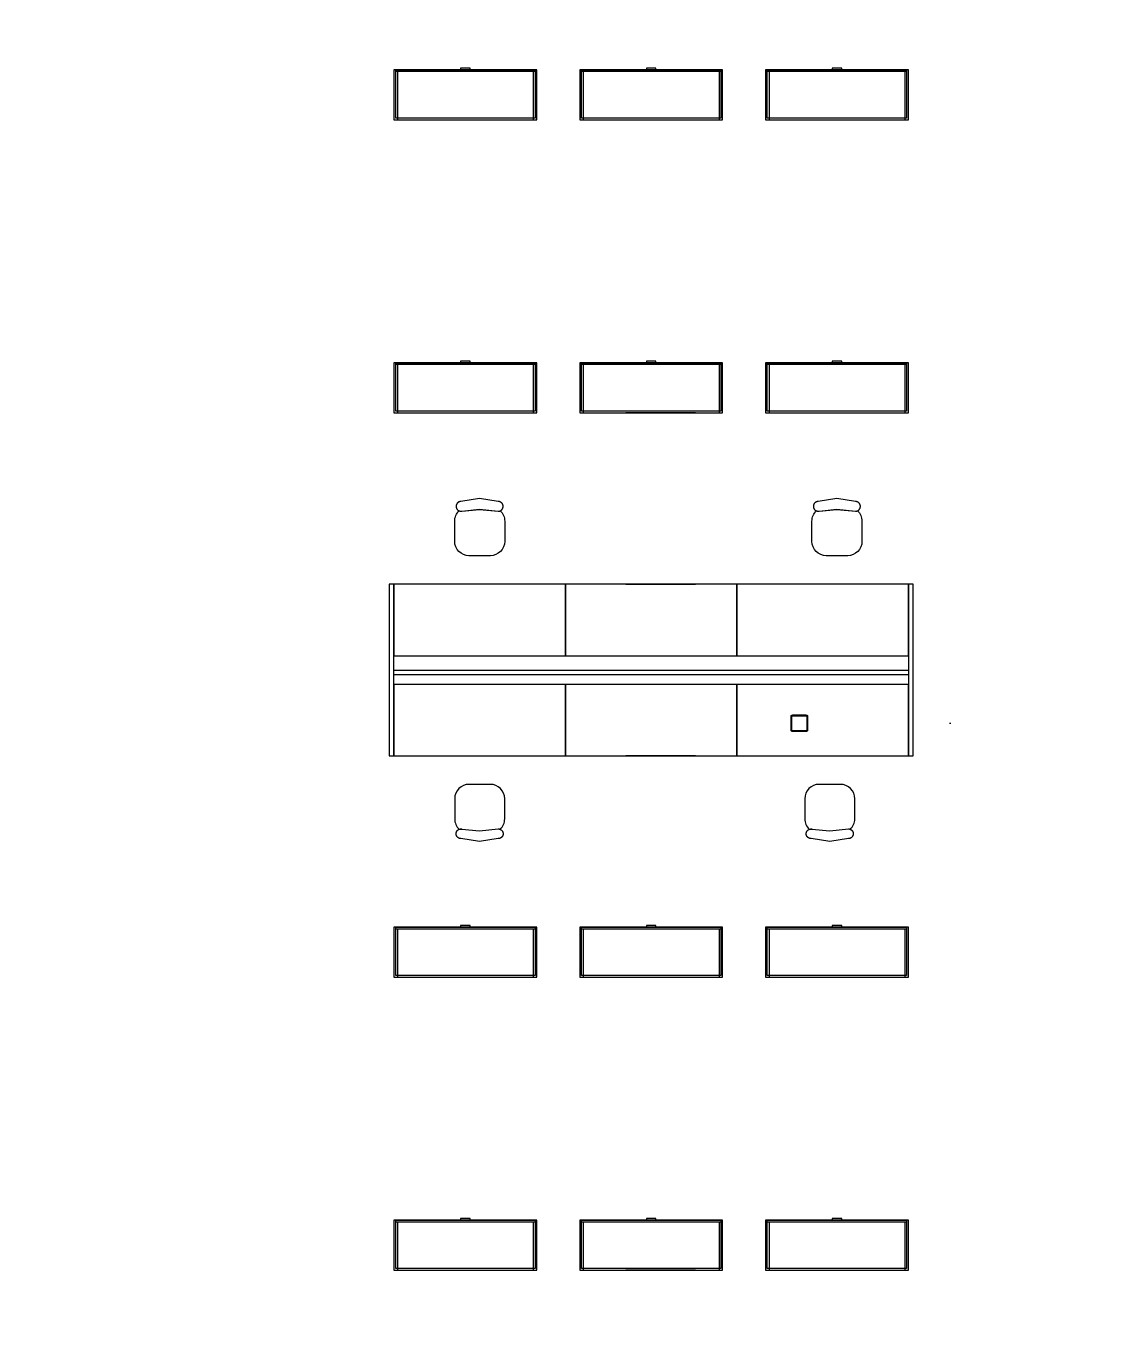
# Model space of a CAD drawing. Header units: millimetres. Extents: x 626570 to 643256, y 6233 to 11343.
# Drawn here: x 627633 to 628086, y 9670 to 10221 of the extents above; entities that cross this region are included whole.
import ezdxf

# ---------------------------------------------------------------- set-up
doc = ezdxf.new("R2010")
doc.units = ezdxf.units.MM
doc.header["$LTSCALE"] = 4000
doc.header["$MEASUREMENT"] = 0
doc.linetypes.add('DASHDOT', pattern=[1, 0.5, -0.25, 0, -0.25])
for name, color, linetype in [('2012-201_FURNITURE', 4, 'CONTINUOUS'), ('MASTERFOUNDATION_1', 4, 'DASHDOT'), ('MASTERFOUNDATION_25', 7, 'CONTINUOUS')]:
    doc.layers.add(name, color=color, linetype=linetype)

msp = doc.modelspace()

# ---------------------------------------------------------------- linework, layer by layer
at = {"layer": '2012-201_FURNITURE', "linetype": 'Continuous'}
for p, q in [((627848.06, 10202), (627789.18, 10202)), ((627789.93, 10202), (627789.93, 10181.62)), ((627847.31, 10202), (627847.31, 10181.62)), ((627926.58, 10202), (627867.69, 10202)), ((627868.45, 10202), (627868.45, 10181.62)), ((627925.82, 10202), (627925.82, 10181.62)), ((628005.09, 10202), (627946.21, 10202)), ((627946.96, 10202), (627946.96, 10181.62)), ((628004.34, 10202), (628004.34, 10181.62)), ((627848.06, 10078.19), (627789.18, 10078.19)), ((627789.93, 10078.19), (627789.93, 10057.81)), ((627847.31, 10078.19), (627847.31, 10057.81)), ((627926.58, 10078.19), (627867.69, 10078.19)), ((627868.45, 10078.19), (627868.45, 10057.81)), ((627925.82, 10078.19), (627925.82, 10057.81)), ((628005.09, 10078.19), (627946.21, 10078.19)), ((627946.96, 10078.19), (627946.96, 10057.81)), ((628004.34, 10078.19), (628004.34, 10057.81)), ((627848.06, 9839.63), (627789.18, 9839.63)), ((627789.93, 9839.63), (627789.93, 9819.25)), ((627847.31, 9839.63), (627847.31, 9819.25)), ((627926.58, 9839.63), (627867.69, 9839.63)), ((627868.45, 9839.63), (627868.45, 9819.25)), ((627925.82, 9839.63), (627925.82, 9819.25)), ((628005.09, 9839.63), (627946.21, 9839.63)), ((627946.96, 9839.63), (627946.96, 9819.25)), ((628004.34, 9839.63), (628004.34, 9819.25)), ((627848.06, 9715.82), (627789.18, 9715.82)), ((627789.93, 9715.82), (627789.93, 9695.43)), ((627847.31, 9715.82), (627847.31, 9695.43)), ((627926.58, 9715.82), (627867.69, 9715.82)), ((627868.45, 9715.82), (627868.45, 9695.43)), ((627925.82, 9715.82), (627925.82, 9695.43)), ((628005.09, 9715.82), (627946.21, 9715.82)), ((627946.96, 9715.82), (627946.96, 9695.43)), ((628004.34, 9715.82), (628004.34, 9695.43))]:
    msp.add_line(p, q, dxfattribs=at)
at = {"layer": '2012-201_FURNITURE', "linetype": 'Continuous', "flags": 128}
for points in [[(627848.82, 10202.76), (627788.42, 10202.76), (627788.42, 10181.62), (627848.82, 10181.62), (627848.82, 10202.76)], [(627848.06, 10202.76), (627848.06, 10182.37), (627789.18, 10182.37), (627789.18, 10202.76), (627848.06, 10202.76)], [(627820.63, 10202.76), (627820.63, 10203.51), (627816.61, 10203.51), (627816.61, 10202.76), (627820.63, 10202.76)], [(627927.33, 10202.76), (627866.94, 10202.76), (627866.94, 10181.62), (627927.33, 10181.62), (627927.33, 10202.76)], [(627926.58, 10202.76), (627926.58, 10182.37), (627867.69, 10182.37), (627867.69, 10202.76), (627926.58, 10202.76)], [(627886.4, 10202.76), (627915.93, 10202.76), (627886.4, 10202.76)], [(627899.15, 10202.76), (627899.15, 10203.51), (627895.12, 10203.51), (627895.12, 10202.76), (627899.15, 10202.76)], [(628005.85, 10202.76), (627945.45, 10202.76), (627945.45, 10181.62), (628005.85, 10181.62), (628005.85, 10202.76)], [(628005.09, 10202.76), (628005.09, 10182.37), (627946.21, 10182.37), (627946.21, 10202.76), (628005.09, 10202.76)], [(627977.66, 10202.76), (627977.66, 10203.51), (627973.64, 10203.51), (627973.64, 10202.76), (627977.66, 10202.76)], [(627848.82, 10078.95), (627788.42, 10078.95), (627788.42, 10057.81), (627848.82, 10057.81), (627848.82, 10078.95)], [(627848.06, 10078.95), (627848.06, 10058.56), (627789.18, 10058.56), (627789.18, 10078.95), (627848.06, 10078.95)], [(627820.63, 10078.95), (627820.63, 10079.7), (627816.61, 10079.7), (627816.61, 10078.95), (627820.63, 10078.95)], [(627927.33, 10078.95), (627866.94, 10078.95), (627866.94, 10057.81), (627927.33, 10057.81), (627927.33, 10078.95)], [(627926.58, 10078.95), (627926.58, 10058.56), (627867.69, 10058.56), (627867.69, 10078.95), (627926.58, 10078.95)], [(627899.15, 10078.95), (627899.15, 10079.7), (627895.12, 10079.7), (627895.12, 10078.95), (627899.15, 10078.95)], [(628005.85, 10078.95), (627945.45, 10078.95), (627945.45, 10057.81), (628005.85, 10057.81), (628005.85, 10078.95)], [(628005.09, 10078.95), (628005.09, 10058.56), (627946.21, 10058.56), (627946.21, 10078.95), (628005.09, 10078.95)], [(627977.66, 10078.95), (627977.66, 10079.7), (627973.64, 10079.7), (627973.64, 10078.95), (627977.66, 10078.95)], [(627886.4, 10057.81), (627915.93, 10057.81), (627886.4, 10057.81)], [(627824.63, 10021.57), (627824.61, 10021.57), (627824.61, 10021.57), (627816.72, 10020.32), (627816.72, 10020.32), (627816.65, 10020.32), (627816.58, 10020.31), (627816.5, 10020.31), (627816.43, 10020.3), (627816.36, 10020.29), (627816.29, 10020.27), (627816.22, 10020.25), (627816.15, 10020.24), (627816.08, 10020.21), (627816.01, 10020.19), (627815.94, 10020.16), (627815.94, 10020.16), (627815.88, 10020.13), (627815.81, 10020.1), (627815.75, 10020.07), (627815.69, 10020.03), (627815.62, 10019.99), (627815.56, 10019.95), (627815.5, 10019.91), (627815.45, 10019.87), (627815.39, 10019.82), (627815.34, 10019.77), (627815.29, 10019.72), (627815.24, 10019.67), (627815.19, 10019.61), (627815.14, 10019.56), (627815.1, 10019.5), (627815.05, 10019.44), (627815.01, 10019.38), (627814.98, 10019.32), (627814.94, 10019.25), (627814.91, 10019.19), (627814.87, 10019.12), (627814.85, 10019.06), (627814.85, 10019.06), (627814.82, 10018.99), (627814.8, 10018.92), (627814.77, 10018.85), (627814.75, 10018.78), (627814.74, 10018.71), (627814.72, 10018.64), (627814.71, 10018.57), (627814.7, 10018.49), (627814.7, 10018.42), (627814.69, 10018.35), (627814.69, 10018.28), (627814.69, 10018.2), (627814.7, 10018.13), (627814.7, 10018.06), (627814.71, 10017.98), (627814.72, 10017.91), (627814.74, 10017.84), (627814.75, 10017.77), (627814.77, 10017.7), (627814.8, 10017.63), (627814.82, 10017.56), (627814.85, 10017.49), (627814.85, 10017.49), (627814.87, 10017.43), (627814.91, 10017.36), (627814.94, 10017.3), (627814.98, 10017.23), (627815.01, 10017.17), (627815.05, 10017.11), (627815.1, 10017.05), (627815.14, 10016.99), (627815.19, 10016.94), (627815.24, 10016.88), (627815.29, 10016.83), (627815.34, 10016.78), (627815.39, 10016.73), (627815.45, 10016.68), (627815.5, 10016.64), (627815.56, 10016.6), (627815.62, 10016.56), (627815.69, 10016.52), (627815.75, 10016.48), (627815.81, 10016.45), (627815.88, 10016.42), (627815.94, 10016.39), (627816.05, 10016.36), (627816.15, 10016.33), (627816.26, 10016.31), (627816.36, 10016.29), (627816.47, 10016.28), (627816.58, 10016.27), (627816.68, 10016.26), (627816.79, 10016.26), (627816.9, 10016.26), (627817, 10016.26), (627817.11, 10016.27), (627817.11, 10016.27), (627824.63, 10017), (627832.54, 10016.23), (627832.54, 10016.23), (627832.61, 10016.23), (627832.68, 10016.24), (627832.76, 10016.24), (627832.83, 10016.25), (627832.9, 10016.26), (627832.97, 10016.28), (627833.04, 10016.3), (627833.11, 10016.31), (627833.18, 10016.34), (627833.25, 10016.36), (627833.32, 10016.39), (627833.32, 10016.39), (627833.38, 10016.42), (627833.45, 10016.45), (627833.51, 10016.48), (627833.58, 10016.52), (627833.64, 10016.56), (627833.7, 10016.6), (627833.76, 10016.64), (627833.81, 10016.68), (627833.87, 10016.73), (627833.92, 10016.78), (627833.98, 10016.83), (627834.03, 10016.88), (627834.07, 10016.94), (627834.12, 10016.99), (627834.17, 10017.05), (627834.21, 10017.11), (627834.25, 10017.17), (627834.29, 10017.23), (627834.32, 10017.3), (627834.36, 10017.36), (627834.39, 10017.43), (627834.42, 10017.49), (627834.42, 10017.49), (627834.44, 10017.56), (627834.47, 10017.63), (627834.49, 10017.7), (627834.51, 10017.77), (627834.52, 10017.84), (627834.54, 10017.91), (627834.55, 10017.98), (627834.56, 10018.06), (627834.56, 10018.13), (627834.57, 10018.2), (627834.57, 10018.28), (627834.57, 10018.35), (627834.56, 10018.42), (627834.56, 10018.49), (627834.55, 10018.57), (627834.54, 10018.64), (627834.52, 10018.71), (627834.51, 10018.78), (627834.49, 10018.85), (627834.47, 10018.92), (627834.44, 10018.99), (627834.42, 10019.06), (627834.42, 10019.06), (627834.39, 10019.12), (627834.36, 10019.19), (627834.32, 10019.25), (627834.29, 10019.32), (627834.25, 10019.38), (627834.21, 10019.44), (627834.17, 10019.5), (627834.12, 10019.56), (627834.07, 10019.61), (627834.03, 10019.67), (627833.98, 10019.72), (627833.92, 10019.77), (627833.87, 10019.82), (627833.81, 10019.87), (627833.76, 10019.91), (627833.7, 10019.95), (627833.64, 10019.99), (627833.58, 10020.03), (627833.51, 10020.07), (627833.45, 10020.1), (627833.38, 10020.13), (627833.32, 10020.16), (627833.32, 10020.16), (627833.25, 10020.19), (627833.18, 10020.21), (627833.11, 10020.24), (627833.04, 10020.25), (627832.97, 10020.27), (627832.9, 10020.29), (627832.83, 10020.3), (627832.76, 10020.31), (627832.68, 10020.31), (627832.61, 10020.32), (627832.54, 10020.32), (627832.54, 10020.32), (627824.65, 10021.57), (627824.65, 10021.57), (627824.63, 10021.57)], [(627975.62, 10021.57), (627975.6, 10021.57), (627975.6, 10021.57), (627967.71, 10020.32), (627967.71, 10020.32), (627967.64, 10020.32), (627967.57, 10020.31), (627967.49, 10020.31), (627967.42, 10020.3), (627967.35, 10020.29), (627967.28, 10020.27), (627967.21, 10020.25), (627967.14, 10020.24), (627967.07, 10020.21), (627967, 10020.19), (627966.93, 10020.16), (627966.93, 10020.16), (627966.87, 10020.13), (627966.8, 10020.1), (627966.74, 10020.07), (627966.67, 10020.03), (627966.61, 10019.99), (627966.55, 10019.95), (627966.49, 10019.91), (627966.44, 10019.87), (627966.38, 10019.82), (627966.33, 10019.77), (627966.27, 10019.72), (627966.22, 10019.67), (627966.18, 10019.61), (627966.13, 10019.56), (627966.08, 10019.5), (627966.04, 10019.44), (627966, 10019.38), (627965.96, 10019.32), (627965.93, 10019.25), (627965.89, 10019.19), (627965.86, 10019.12), (627965.83, 10019.06), (627965.83, 10019.06), (627965.81, 10018.99), (627965.78, 10018.92), (627965.76, 10018.85), (627965.74, 10018.78), (627965.73, 10018.71), (627965.71, 10018.64), (627965.7, 10018.57), (627965.69, 10018.49), (627965.69, 10018.42), (627965.68, 10018.35), (627965.68, 10018.28), (627965.68, 10018.2), (627965.69, 10018.13), (627965.69, 10018.06), (627965.7, 10017.98), (627965.71, 10017.91), (627965.73, 10017.84), (627965.74, 10017.77), (627965.76, 10017.7), (627965.78, 10017.63), (627965.81, 10017.56), (627965.83, 10017.49), (627965.83, 10017.49), (627965.86, 10017.43), (627965.89, 10017.36), (627965.93, 10017.3), (627965.96, 10017.23), (627966, 10017.17), (627966.04, 10017.11), (627966.08, 10017.05), (627966.13, 10016.99), (627966.18, 10016.94), (627966.22, 10016.88), (627966.27, 10016.83), (627966.33, 10016.78), (627966.38, 10016.73), (627966.44, 10016.68), (627966.49, 10016.64), (627966.55, 10016.6), (627966.61, 10016.56), (627966.67, 10016.52), (627966.74, 10016.48), (627966.8, 10016.45), (627966.87, 10016.42), (627966.93, 10016.39), (627967.04, 10016.36), (627967.14, 10016.33), (627967.25, 10016.31), (627967.35, 10016.29), (627967.46, 10016.28), (627967.56, 10016.27), (627967.67, 10016.26), (627967.78, 10016.26), (627967.89, 10016.26), (627967.99, 10016.26), (627968.1, 10016.27), (627968.1, 10016.27), (627975.62, 10017), (627983.53, 10016.23), (627983.53, 10016.23), (627983.6, 10016.23), (627983.67, 10016.24), (627983.75, 10016.24), (627983.82, 10016.25), (627983.89, 10016.26), (627983.96, 10016.28), (627984.03, 10016.3), (627984.1, 10016.31), (627984.17, 10016.34), (627984.24, 10016.36), (627984.31, 10016.39), (627984.31, 10016.39), (627984.37, 10016.42), (627984.44, 10016.45), (627984.5, 10016.48), (627984.57, 10016.52), (627984.63, 10016.56), (627984.69, 10016.6), (627984.75, 10016.64), (627984.8, 10016.68), (627984.86, 10016.73), (627984.91, 10016.78), (627984.96, 10016.83), (627984.96, 10016.83), (627985.01, 10016.88), (627985.06, 10016.94), (627985.11, 10016.99), (627985.15, 10017.05), (627985.2, 10017.11), (627985.24, 10017.17), (627985.27, 10017.23), (627985.31, 10017.3), (627985.34, 10017.36), (627985.38, 10017.43), (627985.4, 10017.49), (627985.4, 10017.49), (627985.43, 10017.56), (627985.46, 10017.63), (627985.48, 10017.7), (627985.5, 10017.77), (627985.51, 10017.84), (627985.53, 10017.91), (627985.54, 10017.98), (627985.55, 10018.06), (627985.55, 10018.13), (627985.56, 10018.2), (627985.56, 10018.28), (627985.56, 10018.35), (627985.55, 10018.42), (627985.55, 10018.49), (627985.54, 10018.57), (627985.53, 10018.64), (627985.51, 10018.71), (627985.5, 10018.78), (627985.48, 10018.85), (627985.46, 10018.92), (627985.43, 10018.99), (627985.4, 10019.06), (627985.4, 10019.06), (627985.38, 10019.12), (627985.34, 10019.19), (627985.31, 10019.25), (627985.27, 10019.32), (627985.24, 10019.38), (627985.2, 10019.44), (627985.15, 10019.5), (627985.11, 10019.56), (627985.06, 10019.61), (627985.01, 10019.67), (627984.96, 10019.72), (627984.96, 10019.72), (627984.91, 10019.77), (627984.86, 10019.82), (627984.8, 10019.87), (627984.75, 10019.91), (627984.69, 10019.95), (627984.63, 10019.99), (627984.57, 10020.03), (627984.5, 10020.07), (627984.44, 10020.1), (627984.37, 10020.13), (627984.31, 10020.16), (627984.31, 10020.16), (627984.24, 10020.19), (627984.17, 10020.21), (627984.1, 10020.24), (627984.03, 10020.25), (627983.96, 10020.27), (627983.89, 10020.29), (627983.82, 10020.3), (627983.75, 10020.31), (627983.67, 10020.31), (627983.6, 10020.32), (627983.53, 10020.32), (627983.53, 10020.32), (627975.64, 10021.57), (627975.64, 10021.57), (627975.62, 10021.57)], [(627788.42, 9912.86), (627788.42, 9985.33), (627786.41, 9985.33), (627786.41, 9912.86), (627788.42, 9912.86)], [(627788.42, 9955.14), (627860.9, 9955.14), (627860.9, 9985.33), (627788.42, 9985.33), (627788.42, 9955.14)], [(627860.9, 9955.14), (627933.37, 9955.14), (627933.37, 9985.33), (627860.9, 9985.33), (627860.9, 9955.14)], [(627886.4, 9985.33), (627915.93, 9985.33), (627886.4, 9985.33)], [(627933.37, 9955.14), (628005.85, 9955.14), (628005.85, 9985.33), (627933.37, 9985.33), (627933.37, 9955.14)], [(628005.85, 9985.33), (628005.85, 9912.86), (628007.86, 9912.86), (628007.86, 9985.33), (628005.85, 9985.33)], [(627788.42, 9949.1), (628005.85, 9949.1), (628005.85, 9947.08), (627788.42, 9947.08), (627788.42, 9949.1)], [(627788.42, 9912.86), (627860.9, 9912.86), (627860.9, 9943.06), (627788.42, 9943.06), (627788.42, 9912.86)], [(627860.9, 9912.86), (627933.37, 9912.86), (627933.37, 9943.06), (627860.9, 9943.06), (627860.9, 9912.86)], [(627933.37, 9912.86), (628005.85, 9912.86), (628005.85, 9943.06), (627933.37, 9943.06), (627933.37, 9912.86)], [(627886.4, 9912.86), (627915.93, 9912.86), (627886.4, 9912.86)], [(627824.63, 9876.62), (627824.61, 9876.62), (627824.61, 9876.63), (627816.72, 9877.88), (627816.72, 9877.88), (627816.65, 9877.88), (627816.58, 9877.88), (627816.5, 9877.89), (627816.43, 9877.9), (627816.36, 9877.91), (627816.29, 9877.92), (627816.22, 9877.94), (627816.15, 9877.96), (627816.08, 9877.98), (627816.01, 9878), (627815.94, 9878.03), (627815.94, 9878.03), (627815.88, 9878.06), (627815.81, 9878.09), (627815.75, 9878.13), (627815.69, 9878.16), (627815.62, 9878.2), (627815.56, 9878.24), (627815.5, 9878.28), (627815.45, 9878.33), (627815.39, 9878.37), (627815.34, 9878.42), (627815.29, 9878.47), (627815.24, 9878.53), (627815.19, 9878.58), (627815.14, 9878.64), (627815.1, 9878.69), (627815.05, 9878.75), (627815.01, 9878.81), (627814.98, 9878.88), (627814.94, 9878.94), (627814.91, 9879), (627814.87, 9879.07), (627814.85, 9879.14), (627814.85, 9879.14), (627814.82, 9879.2), (627814.8, 9879.27), (627814.77, 9879.34), (627814.75, 9879.41), (627814.74, 9879.48), (627814.72, 9879.56), (627814.71, 9879.63), (627814.7, 9879.7), (627814.7, 9879.77), (627814.69, 9879.85), (627814.69, 9879.92), (627814.69, 9879.99), (627814.7, 9880.06), (627814.7, 9880.14), (627814.71, 9880.21), (627814.72, 9880.28), (627814.74, 9880.35), (627814.75, 9880.42), (627814.77, 9880.49), (627814.8, 9880.56), (627814.82, 9880.63), (627814.85, 9880.7), (627814.85, 9880.7), (627814.87, 9880.77), (627814.91, 9880.83), (627814.94, 9880.9), (627814.98, 9880.96), (627815.01, 9881.02), (627815.05, 9881.08), (627815.1, 9881.14), (627815.14, 9881.2), (627815.19, 9881.26), (627815.24, 9881.31), (627815.29, 9881.36), (627815.34, 9881.41), (627815.39, 9881.46), (627815.45, 9881.51), (627815.5, 9881.55), (627815.56, 9881.6), (627815.62, 9881.64), (627815.69, 9881.68), (627815.75, 9881.71), (627815.81, 9881.75), (627815.88, 9881.78), (627815.94, 9881.81), (627816.05, 9881.84), (627816.15, 9881.86), (627816.26, 9881.88), (627816.36, 9881.9), (627816.47, 9881.92), (627816.58, 9881.93), (627816.68, 9881.93), (627816.79, 9881.94), (627816.9, 9881.94), (627817, 9881.93), (627817.11, 9881.92), (627817.11, 9881.92), (627824.63, 9881.19), (627832.54, 9881.96), (627832.54, 9881.96), (627832.61, 9881.96), (627832.68, 9881.96), (627832.76, 9881.95), (627832.83, 9881.94), (627832.9, 9881.93), (627832.97, 9881.92), (627833.04, 9881.9), (627833.11, 9881.88), (627833.18, 9881.86), (627833.25, 9881.83), (627833.32, 9881.81), (627833.32, 9881.81), (627833.38, 9881.78), (627833.45, 9881.75), (627833.51, 9881.71), (627833.58, 9881.68), (627833.64, 9881.64), (627833.7, 9881.6), (627833.76, 9881.55), (627833.81, 9881.51), (627833.87, 9881.46), (627833.92, 9881.41), (627833.98, 9881.36), (627834.03, 9881.31), (627834.07, 9881.26), (627834.12, 9881.2), (627834.17, 9881.14), (627834.21, 9881.08), (627834.25, 9881.02), (627834.29, 9880.96), (627834.32, 9880.9), (627834.36, 9880.83), (627834.39, 9880.77), (627834.42, 9880.7), (627834.42, 9880.7), (627834.44, 9880.63), (627834.47, 9880.56), (627834.49, 9880.49), (627834.51, 9880.42), (627834.52, 9880.35), (627834.54, 9880.28), (627834.55, 9880.21), (627834.56, 9880.14), (627834.56, 9880.06), (627834.57, 9879.99), (627834.57, 9879.92), (627834.57, 9879.85), (627834.56, 9879.77), (627834.56, 9879.7), (627834.55, 9879.63), (627834.54, 9879.56), (627834.52, 9879.48), (627834.51, 9879.41), (627834.49, 9879.34), (627834.47, 9879.27), (627834.44, 9879.2), (627834.42, 9879.14), (627834.42, 9879.14), (627834.39, 9879.07), (627834.36, 9879), (627834.32, 9878.94), (627834.29, 9878.88), (627834.25, 9878.81), (627834.21, 9878.75), (627834.17, 9878.69), (627834.12, 9878.64), (627834.07, 9878.58), (627834.03, 9878.53), (627833.98, 9878.47), (627833.92, 9878.42), (627833.87, 9878.37), (627833.81, 9878.33), (627833.76, 9878.28), (627833.7, 9878.24), (627833.64, 9878.2), (627833.58, 9878.16), (627833.51, 9878.13), (627833.45, 9878.09), (627833.38, 9878.06), (627833.32, 9878.03), (627833.32, 9878.03), (627833.25, 9878), (627833.18, 9877.98), (627833.11, 9877.96), (627833.04, 9877.94), (627832.97, 9877.92), (627832.9, 9877.91), (627832.83, 9877.9), (627832.76, 9877.89), (627832.68, 9877.88), (627832.61, 9877.88), (627832.54, 9877.88), (627832.54, 9877.88), (627824.65, 9876.63), (627824.65, 9876.62), (627824.63, 9876.62)], [(627972.6, 9876.62), (627972.58, 9876.62), (627972.58, 9876.63), (627964.69, 9877.88), (627964.69, 9877.88), (627964.62, 9877.88), (627964.55, 9877.88), (627964.47, 9877.89), (627964.4, 9877.9), (627964.33, 9877.91), (627964.26, 9877.92), (627964.19, 9877.94), (627964.12, 9877.96), (627964.05, 9877.98), (627963.98, 9878), (627963.91, 9878.03), (627963.91, 9878.03), (627963.85, 9878.06), (627963.78, 9878.09), (627963.72, 9878.13), (627963.65, 9878.16), (627963.59, 9878.2), (627963.53, 9878.24), (627963.47, 9878.28), (627963.42, 9878.33), (627963.36, 9878.37), (627963.31, 9878.42), (627963.26, 9878.47), (627963.2, 9878.53), (627963.16, 9878.58), (627963.11, 9878.64), (627963.07, 9878.69), (627963.02, 9878.75), (627962.98, 9878.81), (627962.94, 9878.88), (627962.91, 9878.94), (627962.88, 9879), (627962.84, 9879.07), (627962.82, 9879.14), (627962.82, 9879.14), (627962.79, 9879.2), (627962.76, 9879.27), (627962.74, 9879.34), (627962.72, 9879.41), (627962.71, 9879.48), (627962.69, 9879.56), (627962.68, 9879.63), (627962.67, 9879.7), (627962.67, 9879.77), (627962.66, 9879.85), (627962.66, 9879.92), (627962.66, 9879.99), (627962.67, 9880.06), (627962.67, 9880.14), (627962.68, 9880.21), (627962.69, 9880.28), (627962.71, 9880.35), (627962.72, 9880.42), (627962.74, 9880.49), (627962.76, 9880.56), (627962.79, 9880.63), (627962.82, 9880.7), (627962.82, 9880.7), (627962.84, 9880.77), (627962.88, 9880.83), (627962.91, 9880.9), (627962.94, 9880.96), (627962.98, 9881.02), (627963.02, 9881.08), (627963.07, 9881.14), (627963.11, 9881.2), (627963.16, 9881.26), (627963.2, 9881.31), (627963.26, 9881.36), (627963.31, 9881.41), (627963.36, 9881.46), (627963.42, 9881.51), (627963.47, 9881.55), (627963.53, 9881.6), (627963.59, 9881.64), (627963.65, 9881.68), (627963.72, 9881.71), (627963.78, 9881.75), (627963.85, 9881.78), (627963.91, 9881.81), (627964.02, 9881.84), (627964.12, 9881.86), (627964.23, 9881.88), (627964.33, 9881.9), (627964.44, 9881.92), (627964.54, 9881.93), (627964.65, 9881.93), (627964.76, 9881.94), (627964.87, 9881.94), (627964.97, 9881.93), (627965.08, 9881.92), (627965.08, 9881.92), (627972.6, 9881.19), (627980.51, 9881.96), (627980.51, 9881.96), (627980.58, 9881.96), (627980.65, 9881.96), (627980.73, 9881.95), (627980.8, 9881.94), (627980.87, 9881.93), (627980.94, 9881.92), (627981.01, 9881.9), (627981.08, 9881.88), (627981.15, 9881.86), (627981.22, 9881.83), (627981.29, 9881.81), (627981.29, 9881.81), (627981.35, 9881.78), (627981.42, 9881.75), (627981.48, 9881.71), (627981.54, 9881.68), (627981.61, 9881.64), (627981.67, 9881.6), (627981.73, 9881.55), (627981.78, 9881.51), (627981.84, 9881.46), (627981.89, 9881.41), (627981.94, 9881.36), (627981.99, 9881.31), (627982.04, 9881.26), (627982.09, 9881.2), (627982.13, 9881.14), (627982.18, 9881.08), (627982.22, 9881.02), (627982.26, 9880.96), (627982.29, 9880.9), (627982.32, 9880.83), (627982.36, 9880.77), (627982.38, 9880.7), (627982.38, 9880.7), (627982.41, 9880.63), (627982.44, 9880.56), (627982.46, 9880.49), (627982.48, 9880.42), (627982.49, 9880.35), (627982.51, 9880.28), (627982.52, 9880.21), (627982.53, 9880.14), (627982.53, 9880.06), (627982.54, 9879.99), (627982.54, 9879.92), (627982.54, 9879.85), (627982.53, 9879.77), (627982.53, 9879.7), (627982.52, 9879.63), (627982.51, 9879.56), (627982.49, 9879.48), (627982.48, 9879.41), (627982.46, 9879.34), (627982.44, 9879.27), (627982.41, 9879.2), (627982.38, 9879.14), (627982.38, 9879.14), (627982.36, 9879.07), (627982.32, 9879), (627982.29, 9878.94), (627982.26, 9878.88), (627982.22, 9878.81), (627982.18, 9878.75), (627982.13, 9878.69), (627982.09, 9878.64), (627982.04, 9878.58), (627981.99, 9878.53), (627981.94, 9878.47), (627981.89, 9878.42), (627981.84, 9878.37), (627981.78, 9878.33), (627981.73, 9878.28), (627981.67, 9878.24), (627981.61, 9878.2), (627981.54, 9878.16), (627981.48, 9878.13), (627981.42, 9878.09), (627981.35, 9878.06), (627981.29, 9878.03), (627981.29, 9878.03), (627981.22, 9878), (627981.15, 9877.98), (627981.08, 9877.96), (627981.01, 9877.94), (627980.94, 9877.92), (627980.87, 9877.91), (627980.8, 9877.9), (627980.73, 9877.89), (627980.65, 9877.88), (627980.58, 9877.88), (627980.51, 9877.88), (627980.51, 9877.88), (627972.62, 9876.63), (627972.62, 9876.62), (627972.6, 9876.62)], [(627848.82, 9840.38), (627788.42, 9840.38), (627788.42, 9819.25), (627848.82, 9819.25), (627848.82, 9840.38)], [(627848.06, 9840.38), (627848.06, 9820), (627789.18, 9820), (627789.18, 9840.38), (627848.06, 9840.38)], [(627820.63, 9840.38), (627820.63, 9841.14), (627816.61, 9841.14), (627816.61, 9840.38), (627820.63, 9840.38)], [(627927.33, 9840.38), (627866.94, 9840.38), (627866.94, 9819.25), (627927.33, 9819.25), (627927.33, 9840.38)], [(627926.58, 9840.38), (627926.58, 9820), (627867.69, 9820), (627867.69, 9840.38), (627926.58, 9840.38)], [(627886.4, 9840.38), (627915.93, 9840.38), (627886.4, 9840.38)], [(627899.15, 9840.38), (627899.15, 9841.14), (627895.12, 9841.14), (627895.12, 9840.38), (627899.15, 9840.38)], [(628005.85, 9840.38), (627945.45, 9840.38), (627945.45, 9819.25), (628005.85, 9819.25), (628005.85, 9840.38)], [(628005.09, 9840.38), (628005.09, 9820), (627946.21, 9820), (627946.21, 9840.38), (628005.09, 9840.38)], [(627977.66, 9840.38), (627977.66, 9841.14), (627973.64, 9841.14), (627973.64, 9840.38), (627977.66, 9840.38)], [(627848.82, 9716.57), (627788.42, 9716.57), (627788.42, 9695.43), (627848.82, 9695.43), (627848.82, 9716.57)], [(627848.06, 9716.57), (627848.06, 9696.19), (627789.18, 9696.19), (627789.18, 9716.57), (627848.06, 9716.57)], [(627820.63, 9716.57), (627820.63, 9717.33), (627816.61, 9717.33), (627816.61, 9716.57), (627820.63, 9716.57)], [(627927.33, 9716.57), (627866.94, 9716.57), (627866.94, 9695.43), (627927.33, 9695.43), (627927.33, 9716.57)], [(627926.58, 9716.57), (627926.58, 9696.19), (627867.69, 9696.19), (627867.69, 9716.57), (627926.58, 9716.57)], [(627899.15, 9716.57), (627899.15, 9717.33), (627895.12, 9717.33), (627895.12, 9716.57), (627899.15, 9716.57)], [(628005.85, 9716.57), (627945.45, 9716.57), (627945.45, 9695.43), (628005.85, 9695.43), (628005.85, 9716.57)], [(628005.09, 9716.57), (628005.09, 9696.19), (627946.21, 9696.19), (627946.21, 9716.57), (628005.09, 9716.57)], [(627977.66, 9716.57), (627977.66, 9717.33), (627973.64, 9717.33), (627973.64, 9716.57), (627977.66, 9716.57)], [(627886.4, 9695.43), (627915.93, 9695.43), (627886.4, 9695.43)]]:
    msp.add_lwpolyline(points, close=True, dxfattribs=at)
for points in [[(627816, 10016.4, 0.091777), (627817.11, 10016.3), (627817.11, 10016.3), (627824.63, 10017.04), (627832.54, 10016.26), (627832.54, 10016.26, 0.097566), (627833.31, 10016.42), (627833.31, 10016.42, -0.208264), (627835.23, 10011.99), (627835.23, 10011.99), (627835.23, 10003.46), (627835.23, 10003.46, -0.414214), (627829.19, 9997.41), (627829.19, 9997.41), (627820.13, 9997.41), (627820.13, 9997.41, -0.414214), (627814.09, 10003.46), (627814.09, 10003.46), (627814.09, 10011.99), (627814.09, 10011.99, -0.207181), (627816, 10016.4)], [(627966.99, 10016.4, 0.091777), (627968.1, 10016.3), (627968.1, 10016.3), (627975.62, 10017.04), (627983.53, 10016.26), (627983.53, 10016.26, 0.097566), (627984.29, 10016.42), (627984.29, 10016.42, -0.208264), (627986.22, 10011.99), (627986.22, 10011.99), (627986.22, 10003.46), (627986.22, 10003.46, -0.414214), (627980.18, 9997.41), (627980.18, 9997.41), (627971.12, 9997.41), (627971.12, 9997.41, -0.414214), (627965.08, 10003.46), (627965.08, 10003.46), (627965.08, 10011.99), (627965.08, 10011.99, -0.207181), (627966.99, 10016.4)], [(627816, 9881.8, -0.091777), (627817.11, 9881.89), (627817.11, 9881.89), (627824.63, 9881.16), (627832.54, 9881.93), (627832.54, 9881.93, -0.097566), (627833.31, 9881.78), (627833.31, 9881.78, 0.208264), (627835.23, 9886.21), (627835.23, 9886.21), (627835.23, 9894.73), (627835.23, 9894.73, 0.414214), (627829.19, 9900.78), (627829.19, 9900.78), (627820.13, 9900.78), (627820.13, 9900.78, 0.414214), (627814.09, 9894.73), (627814.09, 9894.73), (627814.09, 9886.21), (627814.09, 9886.21, 0.207181), (627816, 9881.8)], [(627963.97, 9881.8, -0.091777), (627965.08, 9881.89), (627965.08, 9881.89), (627972.6, 9881.16), (627980.51, 9881.93), (627980.51, 9881.93, -0.097566), (627981.27, 9881.78), (627981.27, 9881.78, 0.208264), (627983.2, 9886.21), (627983.2, 9886.21), (627983.2, 9894.73), (627983.2, 9894.73, 0.414214), (627977.16, 9900.78), (627977.16, 9900.78), (627968.1, 9900.78), (627968.1, 9900.78, 0.414214), (627962.06, 9894.73), (627962.06, 9894.73), (627962.06, 9886.21), (627962.06, 9886.21, 0.207181), (627963.97, 9881.8)]]:
    msp.add_lwpolyline(points, format="xyb", close=True, dxfattribs=at)
at = {"layer": 'MASTERFOUNDATION_1', "linetype": 'DASHDOT'}
for p, q in [((627959.77, 6627.53), (627959.77, 11123.23)), ((643023.86, 9926.61), (626796.64, 9926.61))]:
    msp.add_line(p, q, dxfattribs=at)
at = {"layer": 'MASTERFOUNDATION_25', "linetype": 'Continuous', "flags": 128}
for points in [[(627956.89, 9930.11), (627962.65, 9930.11), (627962.67, 9930.11), (627962.69, 9930.11), (627962.71, 9930.1), (627962.73, 9930.1), (627962.75, 9930.1), (627962.78, 9930.09), (627962.8, 9930.09), (627962.82, 9930.08), (627962.84, 9930.08), (627962.86, 9930.07), (627962.88, 9930.06), (627962.9, 9930.05), (627962.92, 9930.05), (627962.94, 9930.04), (627962.96, 9930.03), (627962.98, 9930.01), (627962.99, 9930), (627963.01, 9929.99), (627963.03, 9929.98), (627963.05, 9929.96), (627963.06, 9929.95), (627963.08, 9929.93), (627963.09, 9929.92), (627963.11, 9929.9), (627963.12, 9929.89), (627963.14, 9929.87), (627963.15, 9929.85), (627963.16, 9929.83), (627963.17, 9929.82), (627963.18, 9929.8), (627963.2, 9929.78), (627963.21, 9929.76), (627963.21, 9929.74), (627963.22, 9929.72), (627963.23, 9929.7), (627963.24, 9929.68), (627963.24, 9929.66), (627963.25, 9929.64), (627963.25, 9929.62), (627963.26, 9929.59), (627963.26, 9929.57), (627963.26, 9929.55), (627963.27, 9929.53), (627963.27, 9929.51), (627963.27, 9929.49), (627963.27, 9923.73), (627963.27, 9923.71), (627963.27, 9923.69), (627963.26, 9923.66), (627963.26, 9923.64), (627963.26, 9923.62), (627963.25, 9923.6), (627963.25, 9923.58), (627963.24, 9923.56), (627963.24, 9923.54), (627963.23, 9923.52), (627963.22, 9923.5), (627963.21, 9923.48), (627963.21, 9923.46), (627963.2, 9923.44), (627963.18, 9923.42), (627963.17, 9923.4), (627963.16, 9923.38), (627963.15, 9923.36), (627963.14, 9923.35), (627963.12, 9923.33), (627963.11, 9923.31), (627963.09, 9923.3), (627963.08, 9923.28), (627963.06, 9923.27), (627963.05, 9923.25), (627963.03, 9923.24), (627963.01, 9923.23), (627962.99, 9923.21), (627962.98, 9923.2), (627962.96, 9923.19), (627962.94, 9923.18), (627962.92, 9923.17), (627962.9, 9923.16), (627962.88, 9923.15), (627962.86, 9923.15), (627962.84, 9923.14), (627962.82, 9923.13), (627962.8, 9923.13), (627962.78, 9923.12), (627962.75, 9923.12), (627962.73, 9923.11), (627962.71, 9923.11), (627962.69, 9923.11), (627962.67, 9923.11), (627962.65, 9923.11), (627956.89, 9923.11), (627956.87, 9923.11), (627956.85, 9923.11), (627956.82, 9923.11), (627956.8, 9923.11), (627956.78, 9923.12), (627956.76, 9923.12), (627956.74, 9923.13), (627956.72, 9923.13), (627956.7, 9923.14), (627956.68, 9923.15), (627956.66, 9923.15), (627956.64, 9923.16), (627956.62, 9923.17), (627956.6, 9923.18), (627956.58, 9923.19), (627956.56, 9923.2), (627956.54, 9923.21), (627956.52, 9923.23), (627956.51, 9923.24), (627956.49, 9923.25), (627956.47, 9923.27), (627956.46, 9923.28), (627956.44, 9923.3), (627956.43, 9923.31), (627956.41, 9923.33), (627956.4, 9923.35), (627956.39, 9923.36), (627956.37, 9923.38), (627956.36, 9923.4), (627956.35, 9923.42), (627956.34, 9923.44), (627956.33, 9923.46), (627956.32, 9923.48), (627956.31, 9923.5), (627956.31, 9923.52), (627956.3, 9923.54), (627956.29, 9923.56), (627956.29, 9923.58), (627956.28, 9923.6), (627956.28, 9923.62), (627956.27, 9923.64), (627956.27, 9923.66), (627956.27, 9923.69), (627956.27, 9923.71), (627956.27, 9923.73), (627956.27, 9929.49), (627956.27, 9929.51), (627956.27, 9929.53), (627956.27, 9929.55), (627956.27, 9929.57), (627956.28, 9929.59), (627956.28, 9929.62), (627956.29, 9929.64), (627956.29, 9929.66), (627956.3, 9929.68), (627956.31, 9929.7), (627956.31, 9929.72), (627956.32, 9929.74), (627956.33, 9929.76), (627956.34, 9929.78), (627956.35, 9929.8), (627956.36, 9929.82), (627956.37, 9929.83), (627956.39, 9929.85), (627956.4, 9929.87), (627956.41, 9929.89), (627956.43, 9929.9), (627956.44, 9929.92), (627956.46, 9929.93), (627956.47, 9929.95), (627956.49, 9929.96), (627956.51, 9929.98), (627956.52, 9929.99), (627956.54, 9930), (627956.56, 9930.01), (627956.58, 9930.03), (627956.6, 9930.04), (627956.62, 9930.05), (627956.64, 9930.05), (627956.66, 9930.06), (627956.68, 9930.07), (627956.7, 9930.08), (627956.72, 9930.08), (627956.74, 9930.09), (627956.76, 9930.09), (627956.78, 9930.1), (627956.8, 9930.1), (627956.82, 9930.1), (627956.85, 9930.11), (627956.87, 9930.11), (627956.89, 9930.11)], [(627956.89, 9929.8), (627962.65, 9929.8), (627962.66, 9929.8), (627962.67, 9929.79), (627962.68, 9929.79), (627962.69, 9929.79), (627962.7, 9929.79), (627962.71, 9929.79), (627962.72, 9929.79), (627962.73, 9929.78), (627962.74, 9929.78), (627962.75, 9929.78), (627962.76, 9929.77), (627962.77, 9929.77), (627962.78, 9929.76), (627962.79, 9929.76), (627962.8, 9929.75), (627962.81, 9929.75), (627962.82, 9929.74), (627962.83, 9929.74), (627962.84, 9929.73), (627962.84, 9929.72), (627962.85, 9929.72), (627962.86, 9929.71), (627962.87, 9929.7), (627962.88, 9929.69), (627962.88, 9929.69), (627962.89, 9929.68), (627962.9, 9929.67), (627962.9, 9929.66), (627962.91, 9929.65), (627962.91, 9929.64), (627962.92, 9929.63), (627962.92, 9929.62), (627962.93, 9929.61), (627962.93, 9929.6), (627962.94, 9929.59), (627962.94, 9929.58), (627962.94, 9929.57), (627962.95, 9929.56), (627962.95, 9929.55), (627962.95, 9929.54), (627962.95, 9929.53), (627962.95, 9929.52), (627962.95, 9929.51), (627962.95, 9929.5), (627962.96, 9929.49), (627962.96, 9923.73), (627962.95, 9923.72), (627962.95, 9923.71), (627962.95, 9923.7), (627962.95, 9923.69), (627962.95, 9923.68), (627962.95, 9923.67), (627962.95, 9923.66), (627962.94, 9923.64), (627962.94, 9923.63), (627962.94, 9923.62), (627962.93, 9923.61), (627962.93, 9923.6), (627962.92, 9923.59), (627962.92, 9923.58), (627962.91, 9923.58), (627962.91, 9923.57), (627962.9, 9923.56), (627962.9, 9923.55), (627962.89, 9923.54), (627962.88, 9923.53), (627962.88, 9923.52), (627962.87, 9923.52), (627962.86, 9923.51), (627962.85, 9923.5), (627962.84, 9923.49), (627962.84, 9923.49), (627962.83, 9923.48), (627962.82, 9923.47), (627962.81, 9923.47), (627962.8, 9923.46), (627962.79, 9923.46), (627962.78, 9923.45), (627962.77, 9923.45), (627962.76, 9923.44), (627962.75, 9923.44), (627962.74, 9923.44), (627962.73, 9923.43), (627962.72, 9923.43), (627962.71, 9923.43), (627962.7, 9923.43), (627962.69, 9923.42), (627962.68, 9923.42), (627962.67, 9923.42), (627962.66, 9923.42), (627962.65, 9923.42), (627956.89, 9923.42), (627956.88, 9923.42), (627956.87, 9923.42), (627956.86, 9923.42), (627956.85, 9923.42), (627956.84, 9923.43), (627956.83, 9923.43), (627956.82, 9923.43), (627956.8, 9923.43), (627956.79, 9923.44), (627956.78, 9923.44), (627956.77, 9923.44), (627956.76, 9923.45), (627956.75, 9923.45), (627956.74, 9923.46), (627956.74, 9923.46), (627956.73, 9923.47), (627956.72, 9923.47), (627956.71, 9923.48), (627956.7, 9923.49), (627956.69, 9923.49), (627956.68, 9923.5), (627956.68, 9923.51), (627956.67, 9923.52), (627956.66, 9923.52), (627956.65, 9923.53), (627956.65, 9923.54), (627956.64, 9923.55), (627956.63, 9923.56), (627956.63, 9923.57), (627956.62, 9923.58), (627956.62, 9923.58), (627956.61, 9923.59), (627956.61, 9923.6), (627956.6, 9923.61), (627956.6, 9923.62), (627956.6, 9923.63), (627956.59, 9923.64), (627956.59, 9923.66), (627956.59, 9923.67), (627956.59, 9923.68), (627956.58, 9923.69), (627956.58, 9923.7), (627956.58, 9923.71), (627956.58, 9923.72), (627956.58, 9923.73), (627956.58, 9929.49), (627956.58, 9929.5), (627956.58, 9929.51), (627956.58, 9929.52), (627956.58, 9929.53), (627956.59, 9929.54), (627956.59, 9929.55), (627956.59, 9929.56), (627956.59, 9929.57), (627956.6, 9929.58), (627956.6, 9929.59), (627956.6, 9929.6), (627956.61, 9929.61), (627956.61, 9929.62), (627956.62, 9929.63), (627956.62, 9929.64), (627956.63, 9929.65), (627956.63, 9929.66), (627956.64, 9929.67), (627956.65, 9929.68), (627956.65, 9929.69), (627956.66, 9929.69), (627956.67, 9929.7), (627956.68, 9929.71), (627956.68, 9929.72), (627956.69, 9929.72), (627956.7, 9929.73), (627956.71, 9929.74), (627956.72, 9929.74), (627956.73, 9929.75), (627956.74, 9929.75), (627956.74, 9929.76), (627956.75, 9929.76), (627956.76, 9929.77), (627956.77, 9929.77), (627956.78, 9929.78), (627956.79, 9929.78), (627956.8, 9929.78), (627956.82, 9929.79), (627956.83, 9929.79), (627956.84, 9929.79), (627956.85, 9929.79), (627956.86, 9929.79), (627956.87, 9929.79), (627956.88, 9929.8), (627956.89, 9929.8)]]:
    msp.add_lwpolyline(points, close=True, dxfattribs=at)

doc.saveas('drawing.dxf')
